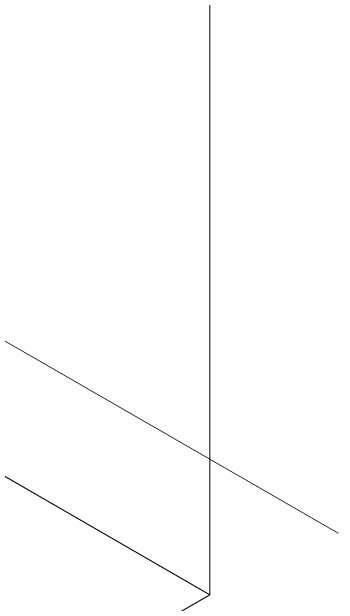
# Model space of a CAD drawing. Header units: millimetres. Extents: x -3207 to 1412, y 342 to 5433.
# Drawn here: x 271 to 1412, y 1571 to 3645 of the extents above; entities that cross this region are included whole.
import ezdxf

# ---------------------------------------------------------------- set-up
doc = ezdxf.new("R2010")
doc.units = ezdxf.units.MM
doc.layers.add('A-_ANNOTSPNO_A', color=7, linetype='Continuous', lineweight=9)
doc.layers.add('A-_FLORLEVL_E', color=7, linetype='Continuous', lineweight=9)

msp = doc.modelspace()

# ---------------------------------------------------------------- linework, layer by layer
at = {"layer": 'A-_ANNOTSPNO_A'}
for p, q in [((963.2, 1604.4), (963.2, 4547.4)), ((-570.9, 2490.1), (963.2, 1604.4)), ((963.2, 1604.4), (-1223.9, 341.7))]:
    msp.add_line(p, q, dxfattribs=at)
at = {"layer": 'A-_FLORLEVL_E'}
for q in [(119.8, 2565.9), (1412.2, 1819.7)]:
    msp.add_line((963.2, 2078.9), q, dxfattribs=at)

doc.saveas('drawing.dxf')
